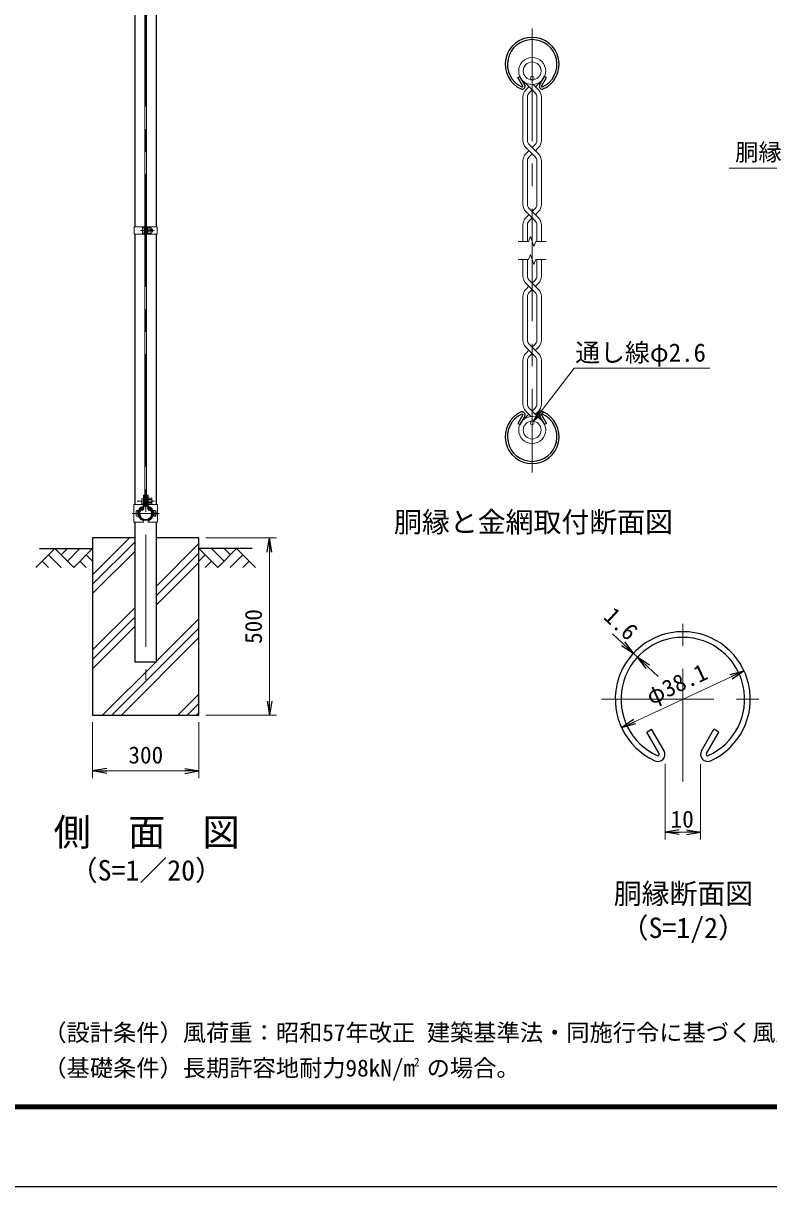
# Model space of a CAD drawing. Units: millimetres, scale not verified, with parts at other scales. Extents: x -4200 to 4200, y -2970 to 2970.
# Drawn here: x -389 to 1714, y -2970 to 312 of the extents above; entities that cross this region are included whole.
import ezdxf
from ezdxf.enums import TextEntityAlignment as Align

# ---------------------------------------------------------------- set-up
doc = ezdxf.new("R2010")
doc.units = ezdxf.units.MM
doc.header["$LTSCALE"] = 10
doc.linetypes.add('USER1', pattern=[50.8, 31.75, -6.35, 6.35, -6.35])
for name, color, linetype, lineweight in [('0-0_D-TTL-TXT', 7, 'Continuous', 25), ('0-3_D-STR1', 1, 'Continuous', 25), ('0-4_D-STR3', 3, 'Continuous', 13), ('0-5_D-BMK', 2, 'USER1', 13), ('0-6_D-STR-DIM', 7, 'Continuous', 13), ('0-7_D-STR-TXT', 7, 'Continuous', 13), ('0-A_D-STR2', 7, 'Continuous', 13), ('0-B_D-STR4', 7, 'Continuous', 25), ('0-C_D-BGD', 7, 'Continuous', 25), ('0-D_D-DCR-HCH', 7, 'Continuous', 13), ('0-E_D-TTL', 7, 'Continuous', 25)]:
    doc.layers.add(name, color=color, linetype=linetype, lineweight=lineweight)
doc.layers.add('0-8_0', color=7, linetype='Continuous')
doc.styles.add('ＭＳ ゴシック', font='')
doc.styles.get('ＭＳ ゴシック').set_extended_font_data('MS Gothic')

# ---------------------------------------------------------------- blocks, each defined once
blk = doc.blocks.new('_Open')
at = {"layer": '0-8_0'}
blk.add_line((-10, 1.667), (0, 0), dxfattribs=at)
blk.add_lwpolyline([(-10, -1.667), (0, 0), (-10, 0)], dxfattribs=at)

msp = doc.modelspace()

# ---------------------------------------------------------------- linework, layer by layer
at = {"layer": '0-3_D-STR1'}
for p, q in [((-73.72, -262.5), (-73.72, 532.5)), ((-13.22, -262.5), (-13.22, 532.5)), ((1006.23, 158.69), (1011.79, 161.9)), ((1020.27, 134.38), (1006.23, 158.69)), ((1025.83, 137.59), (1011.79, 161.9)), ((1068.1, 137.59), (1082.14, 161.9)), ((1073.66, 134.38), (1087.7, 158.69)), ((1087.7, 158.69), (1082.14, 161.9)), ((-73.72, -1045.95), (-73.72, -283.5)), ((-13.22, -1045.95), (-13.22, -283.5)), ((1020.27, -792.9), (1006.23, -817.21)), ((1006.23, -817.21), (1011.79, -820.42)), ((1025.83, -796.11), (1011.79, -820.42)), ((1068.1, -796.11), (1082.14, -820.42)), ((1073.66, -792.9), (1087.7, -817.21)), ((1087.7, -817.21), (1082.14, -820.42)), ((-50.15, -1055.62), (-53.65, -1061.7)), ((-53.65, -1061.7), (-52.27, -1062.5)), ((-48.76, -1056.42), (-52.27, -1062.5)), ((-38.19, -1056.42), (-34.68, -1062.5)), ((-36.8, -1055.62), (-33.29, -1061.7)), ((-33.29, -1061.7), (-34.68, -1062.5)), ((-73.72, -1490), (-73.72, -1095.95)), ((-13.22, -1490), (-13.22, -1095.95)), ((-13.22, -1490), (-73.72, -1490)), ((1370.14, -1687.45), (1384.03, -1679.43)), ((1405.23, -1748.23), (1370.14, -1687.45)), ((1419.12, -1740.21), (1384.03, -1679.43)), ((1524.81, -1740.21), (1559.9, -1679.43)), ((1538.7, -1748.23), (1573.79, -1687.45)), ((1573.79, -1687.45), (1559.9, -1679.43))]:
    msp.add_line(p, q, dxfattribs=at)
for centre, radius, start, end in [((1046.97, 195.7), 76.2, 294.32478, 245.67522), ((1046.97, 195.7), 69.78, 294.32478, 245.67522), ((1018.88, 133.58), 8.02, 245.67522, 30), ((1018.88, 133.58), 1.6, 245.67522, 30), ((1075.05, 133.58), 8.02, 150, 294.32478), ((1075.05, 133.58), 1.6, 150, 294.32478), ((1046.97, -854.22), 76.2, 114.32478, 65.67522), ((1018.88, -792.1), 8.02, 330, 114.32478), ((1075.05, -792.1), 8.02, 65.67522, 210), ((1046.97, -854.22), 69.78, 114.32478, 65.67522), ((1018.88, -792.1), 1.6, 330, 114.32478), ((1075.05, -792.1), 1.6, 65.67522, 210), ((-43.47, -1070.95), 19.05, 114.32478, 65.67522), ((-43.47, -1070.95), 17.45, 114.32478, 65.67522), ((-50.49, -1055.42), 2, 330, 114.32478), ((-50.49, -1055.42), 0.401, 330, 114.32478), ((-36.45, -1055.42), 2, 65.67522, 210), ((-36.45, -1055.42), 0.401, 65.67522, 210), ((1471.97, -1594.92), 190.5, 294.32478, 245.67522), ((1471.97, -1594.92), 174.46, 294.32478, 245.67522), ((1401.76, -1750.23), 20.05, 245.67522, 30), ((1401.76, -1750.23), 4.01, 245.67522, 30), ((1542.17, -1750.23), 20.05, 150, 294.32478), ((1542.17, -1750.23), 4.01, 150, 294.32478)]:
    msp.add_arc(centre, radius, start, end, dxfattribs=at)
at = {"layer": '0-4_D-STR3'}
for p, q in [((-45.72, 1320.95), (-45.72, -1050.95)), ((-41.22, 1320.95), (-41.22, -1050.95)), ((-76.02, -262.5), (-76.02, -283.5)), ((-45.72, -262.5), (-76.02, -262.5)), ((-48.02, -262.5), (-48.02, -283.5)), ((-41.22, -262.5), (-10.92, -262.5)), ((-38.92, -262.5), (-38.92, -283.5)), ((-10.92, -262.5), (-10.92, -283.5)), ((-45.72, -283.5), (-76.02, -283.5)), ((-52.82, -266.5), (-52.82, -279.5)), ((-48.02, -265), (-48.02, -281)), ((-41.22, -283.5), (-10.92, -283.5)), ((-28.92, -264.9), (-38.92, -264.9)), ((-38.92, -264.9), (-38.92, -281.1)), ((-28.92, -268.95), (-38.92, -268.95)), ((-28.92, -277.05), (-38.92, -277.05)), ((-28.92, -281.1), (-38.92, -281.1)), ((-27.92, -266.77), (-27.92, -279.11)), ((-27.92, -269), (-24.02, -269)), ((-27.92, -269.68), (-23.7, -269.68)), ((-27.92, -276.32), (-23.7, -276.32)), ((-27.92, -277), (-24.02, -277)), ((-24.02, -269), (-24.02, -277)), ((-77.12, -1045.95), (-49.97, -1045.95)), ((-77.12, -1045.95), (-77.12, -1095.95)), ((-54.77, -1029.45), (-54.77, -1042.45)), ((-49.97, -1018.95), (-49.97, -1048.52)), ((-49.97, -1018.95), (-47.67, -1018.95)), ((-47.67, -1018.95), (-47.67, -1048.52)), ((-45.97, -1030.63), (-47.67, -1030.63)), ((-45.97, -1041.27), (-47.67, -1041.27)), ((-45.97, -1030.63), (-45.97, -1041.27)), ((-45.97, -1031.95), (-45.72, -1031.95)), ((-45.97, -1039.95), (-45.72, -1039.95)), ((-41.22, -1031.95), (-39.27, -1031.95)), ((-41.22, -1039.95), (-39.27, -1039.95)), ((-39.27, -1018.95), (-39.27, -1048.52)), ((-39.27, -1018.95), (-36.97, -1018.95)), ((-36.97, -1018.95), (-36.97, -1048.52)), ((-26.97, -1027.85), (-36.97, -1027.85)), ((-26.97, -1031.9), (-36.97, -1031.9)), ((-36.97, -1031.95), (-36.77, -1031.95)), ((-36.97, -1039.95), (-36.77, -1039.95)), ((-26.97, -1040), (-36.97, -1040)), ((-26.97, -1044.05), (-36.97, -1044.05)), ((-36.97, -1045.95), (-9.82, -1045.95)), ((-25.97, -1029.72), (-25.97, -1042.06)), ((-25.97, -1031.95), (-25.97, -1039.95)), ((-25.97, -1032.63), (-25.65, -1032.63)), ((-25.97, -1039.27), (-25.65, -1039.27)), ((-9.82, -1045.95), (-9.82, -1095.95)), ((-70.27, -1064.45), (-70.27, -1077.45)), ((-65.47, -1062.95), (-65.47, -1078.95)), ((-65.11, -1066.95), (-65.47, -1066.95)), ((-65.11, -1074.95), (-65.47, -1074.95)), ((-45.72, -1050.95), (-41.22, -1050.95)), ((-21.47, -1066.95), (-21.84, -1066.95)), ((-21.47, -1074.95), (-21.84, -1074.95)), ((-15.97, -1062.85), (-21.47, -1062.85)), ((-21.47, -1062.85), (-21.47, -1079.05)), ((-15.97, -1066.9), (-21.47, -1066.9)), ((-15.97, -1075), (-21.47, -1075)), ((-15.97, -1079.05), (-21.47, -1079.05)), ((-14.97, -1064.72), (-14.97, -1077.06)), ((-14.97, -1066.95), (-14.47, -1066.95)), ((-14.97, -1066.95), (-14.47, -1066.95)), ((-14.97, -1067.63), (-14.15, -1067.63)), ((-14.97, -1074.27), (-14.15, -1074.27)), ((-14.97, -1074.95), (-14.47, -1074.95)), ((-14.97, -1074.95), (-14.47, -1074.95)), ((-14.47, -1066.95), (-14.47, -1074.95)), ((-77.12, -1095.95), (-50.17, -1095.95)), ((-50.17, -1089.48), (-50.95, -1091.64)), ((-50.17, -1089.48), (-50.17, -1095.95)), ((-36.77, -1089.48), (-36.77, -1095.95)), ((-36.77, -1089.48), (-35.99, -1091.64)), ((-36.77, -1095.95), (-9.82, -1095.95))]:
    msp.add_line(p, q, dxfattribs=at)
for centre in [(1046.96, 157.11), (1046.96, -815.63)]:
    msp.add_circle(centre, 5.2, dxfattribs=at)
for centre, radius, start, end in [((-30.46, -266.93), 2.54, 307.21089, 52.78911), ((-36.62, -273), 8.7, 332.26063, 27.73937), ((-30.47, -279.08), 2.55, 307.42505, 52.57495), ((-31.52, -273), 8.5, 331.92751, 28.07249), ((-51.97, -1048.52), 2, 297.27961, 0), ((-51.97, -1048.52), 4.3, 294.96438, 0), ((-34.97, -1048.52), 4.3, 180, 245.03562), ((-34.97, -1048.52), 2, 180, 242.72039), ((-28.51, -1029.88), 2.54, 307.21089, 52.78911), ((-34.67, -1035.95), 8.7, 332.26063, 27.73937), ((-28.52, -1042.03), 2.55, 307.42505, 52.57495), ((-33.47, -1035.95), 8.5, 331.92751, 28.07249), ((-43.47, -1070.95), 22, 110.1633, 250.11694), ((-43.47, -1070.95), 19.7, 109.83718, 250.11694), ((-43.47, -1070.95), 19.7, 289.88306, 70.16282), ((-43.47, -1070.95), 22, 289.88306, 69.8367), ((-17.51, -1064.88), 2.54, 307.21089, 52.78911), ((-23.67, -1070.95), 8.7, 332.26063, 27.73937), ((-17.52, -1077.03), 2.55, 307.42505, 52.57495), ((-21.97, -1070.95), 8.5, 331.92751, 28.07249)]:
    msp.add_arc(centre, radius, start, end, dxfattribs=at)
for centre, start_param, end_param in [((-48.02, -266.5), 1.5707963, 3.1415927), ((-48.02, -279.5), 3.1415927, 4.712389), ((-49.97, -1029.45), 1.5707963, 3.1415927), ((-49.97, -1042.45), 3.1415927, 4.712389), ((-65.47, -1064.45), 1.5707963, 3.1415927), ((-65.47, -1077.45), 3.1415927, 4.712389)]:
    msp.add_ellipse(centre, major_axis=(4.8, 0), ratio=0.3125, start_param=start_param, end_param=end_param, dxfattribs=at)
at = {"layer": '0-5_D-BMK'}
for p, q in [((-43.47, 1410), (-43.47, -1540)), ((1046.96, 296.9), (1046.96, -955.42)), ((-58.02, -273), (-19.42, -273)), ((-67.91, -1035.95), (-19.03, -1035.95)), ((-81.44, -1070.95), (-5.5, -1070.95)), ((1471.97, -1826.73), (1471.97, -1365.18)), ((1242.23, -1594.92), (1701.71, -1594.92))]:
    msp.add_line(p, q, dxfattribs=at)
at = {"layer": '0-6_D-STR-DIM'}
for p, q in [((1041.83, -290.16), (1036.7, -304.26)), ((1052.1, -318.36), (1041.83, -290.16)), ((1007.83, -304.26), (1036.7, -304.26)), ((1057.23, -304.26), (1052.1, -318.36)), ((1057.23, -304.26), (1086.1, -304.26)), ((1007.83, -354.26), (1036.7, -354.26)), ((1041.83, -340.16), (1036.7, -354.26)), ((1052.1, -368.35), (1041.83, -340.16)), ((1057.23, -354.26), (1052.1, -368.35)), ((1057.23, -354.26), (1086.1, -354.26)), ((126.53, -1140), (325.54, -1140)), ((305.54, -1600), (305.54, -1180)), ((1303.08, -1438.05), (1273.77, -1410.83)), ((1344.14, -1476.19), (1332.39, -1465.27)), ((1373.45, -1503.41), (1402.76, -1530.63)), ((1335.57, -1658.52), (1608.37, -1531.32)), ((126.53, -1640), (325.54, -1640)), ((-193.47, -1660), (-193.47, -1817.32)), ((106.53, -1660), (106.53, -1817.32)), ((-153.47, -1797.32), (66.53, -1797.32)), ((1421.97, -1777.49), (1421.97, -1990.29)), ((1521.97, -1777.49), (1521.97, -1990.29)), ((1461.97, -1970.29), (1481.97, -1970.29))]:
    msp.add_line(p, q, dxfattribs=at)
at = {"layer": '0-7_D-STR-TXT'}
for points in [[(1602.94, -96.68), (1769.96, -96.68), (1811.95, -203.55)], [(1547.84, -661.4), (1165.91, -661.4), (1051.36, -809.93)]]:
    msp.add_lwpolyline(points, dxfattribs=at)
at = {"layer": '0-A_D-STR2'}
for p, q in [((1046.96, 123.64), (1023.24, 147.37)), ((1029.08, 123.9), (1037.89, 132.72)), ((1064.85, 123.9), (1049.59, 139.17)), ((1056.04, 132.72), (1070.69, 147.37)), ((1020.88, 104.1), (1020.88, -19.14)), ((1033.71, 103.1), (1033.71, -18.14)), ((1038.86, 115.54), (1046.96, 123.64)), ((1055.07, 115.54), (1046.96, 123.64)), ((1060.22, 103.1), (1060.22, -18.14)), ((1073.05, 104.1), (1073.05, -19.14)), ((1064.85, -56.57), (1038.86, -30.58)), ((1055.07, -30.58), (1046.96, -38.68)), ((1046.96, -56.83), (1029.08, -38.94)), ((1037.89, -47.76), (1029.08, -56.57)), ((1029.08, -56.57), (1037.89, -47.76)), ((1038.86, -64.93), (1046.96, -56.83)), ((1055.07, -64.93), (1046.96, -56.83)), ((1064.85, -38.94), (1056.04, -47.76)), ((1020.88, -76.37), (1020.88, -199.62)), ((1033.71, -77.38), (1033.71, -198.61)), ((1060.22, -77.38), (1060.22, -198.61)), ((1073.05, -76.37), (1073.05, -199.62)), ((1046.96, -237.31), (1029.08, -219.42)), ((1037.89, -228.23), (1029.08, -237.04)), ((1029.08, -237.04), (1037.89, -228.23)), ((1064.85, -237.04), (1038.86, -211.05)), ((1055.07, -211.05), (1046.96, -219.16)), ((1064.85, -219.42), (1056.04, -228.23)), ((1020.88, -256.84), (1020.88, -304.26)), ((1033.71, -257.85), (1033.71, -304.26)), ((1038.86, -245.41), (1046.96, -237.31)), ((1055.07, -245.41), (1046.96, -237.31)), ((1060.22, -257.85), (1060.22, -304.26)), ((1073.05, -256.84), (1073.05, -304.26)), ((1020.88, -401.67), (1020.88, -354.26)), ((1033.71, -400.67), (1033.71, -354.26)), ((1060.22, -400.67), (1060.22, -354.26)), ((1073.05, -401.67), (1073.05, -354.26)), ((1055.07, -447.46), (1029.08, -421.47)), ((1064.85, -439.1), (1038.86, -413.11)), ((1055.07, -413.11), (1046.96, -421.21)), ((1064.85, -421.47), (1056.04, -430.29)), ((1020.88, -582.15), (1020.88, -458.9)), ((1037.89, -430.29), (1029.08, -439.1)), ((1046.96, -439.36), (1038.86, -447.46)), ((1073.05, -582.15), (1073.05, -458.9)), ((1033.71, -581.14), (1033.71, -459.91)), ((1060.22, -581.14), (1060.22, -459.91)), ((1055.07, -627.94), (1029.08, -601.95)), ((1037.89, -610.76), (1029.08, -619.57)), ((1064.85, -619.57), (1038.86, -593.58)), ((1046.96, -619.84), (1038.86, -627.94)), ((1055.07, -593.58), (1046.96, -601.69)), ((1064.85, -601.95), (1056.04, -610.76)), ((1020.88, -762.62), (1020.88, -639.37)), ((1033.71, -761.61), (1033.71, -640.38)), ((1060.22, -761.61), (1060.22, -640.38)), ((1073.05, -762.62), (1073.05, -639.37)), ((1029.08, -782.42), (1044.34, -797.69)), ((1038.86, -774.06), (1070.69, -805.89)), ((1055.07, -774.06), (1046.96, -782.16)), ((1064.85, -782.42), (1056.04, -791.23)), ((1037.89, -791.23), (1023.24, -805.89))]:
    msp.add_line(p, q, dxfattribs=at)
for centre, radius in [((1046.96, 177.18), 38.1), ((1046.96, 177.18), 25.27), ((1046.96, -835.7), 38.1), ((1046.96, -835.7), 25.27)]:
    msp.add_circle(centre, radius, dxfattribs=at)
for centre, radius, start, end in [((1048.88, 104.1), 28, 135, 180), ((1048.88, 104.1), 15.2, 131.19984, 183.80396), ((1045.05, 104.1), 15.2, 356.19604, 48.80016), ((1045.05, 104.1), 28, 0, 45), ((1048.88, -19.14), 28, 180, 225), ((1048.88, -19.14), 15.2, 176.19604, 228.80016), ((1045.05, -19.14), 15.2, 311.19984, 3.80396), ((1045.05, -19.14), 28, 315, 0), ((1048.88, -76.37), 28, 135, 180), ((1048.88, -76.37), 15.2, 131.19984, 183.80396), ((1045.05, -76.37), 15.2, 356.19604, 48.80016), ((1045.05, -76.37), 28, 0, 45), ((1048.88, -199.62), 28, 180, 225), ((1048.88, -199.62), 15.2, 176.19604, 228.80016), ((1045.05, -199.62), 15.2, 311.19984, 3.80396), ((1045.05, -199.62), 28, 315, 0), ((1048.88, -256.84), 28, 135, 180), ((1048.88, -256.84), 15.2, 131.19984, 183.80396), ((1045.05, -256.84), 15.2, 356.19604, 48.80016), ((1045.05, -256.84), 28, 0, 45), ((1048.88, -401.67), 28, 180, 225), ((1048.88, -401.67), 15.2, 176.19604, 228.80016), ((1045.05, -401.67), 15.2, 311.19984, 3.80396), ((1045.05, -401.67), 28, 315, 0), ((1048.88, -458.9), 28, 135, 180), ((1048.88, -458.9), 15.2, 131.19984, 183.80396), ((1045.05, -458.9), 15.2, 356.19604, 48.80016), ((1045.05, -458.9), 28, 0, 45), ((1048.88, -582.15), 28, 180, 225), ((1048.88, -582.15), 15.2, 176.19604, 228.80016), ((1045.05, -582.15), 15.2, 311.19984, 3.80396), ((1045.05, -582.15), 28, 315, 0), ((1048.88, -639.37), 28, 135, 180), ((1045.05, -639.37), 28, 0, 45), ((1048.88, -639.37), 15.2, 131.19984, 183.80396), ((1045.05, -639.37), 15.2, 356.19604, 48.80016), ((1048.88, -762.62), 28, 180, 225), ((1048.88, -762.62), 15.2, 176.19604, 228.80016), ((1045.05, -762.62), 15.2, 311.19984, 3.80396), ((1045.05, -762.62), 28, 315, 0)]:
    msp.add_arc(centre, radius, start, end, dxfattribs=at)
at = {"layer": '0-B_D-STR4'}
for p, q in [((-73.72, -1140), (-193.47, -1140)), ((106.53, -1140), (-13.22, -1140))]:
    msp.add_line(p, q, dxfattribs=at)
msp.add_lwpolyline([(-193.47, -1140), (-193.47, -1640), (106.53, -1640), (106.53, -1140)], dxfattribs=at)
at = {"layer": '0-C_D-BGD'}
for p, q in [((-343.47, -1170), (-193.47, -1170)), ((256.53, -1170), (106.53, -1170))]:
    msp.add_line(p, q, dxfattribs=at)
at = {"layer": '0-D_D-DCR-HCH'}
for p, q in [((-193.47, -1243.89), (-89.58, -1140)), ((-299.9, -1170), (-353.11, -1223.21)), ((-299.9, -1170), (-246.68, -1223.21)), ((-282.16, -1187.74), (-264.42, -1170)), ((-264.42, -1205.47), (-228.95, -1170)), ((-246.68, -1223.21), (-193.47, -1170)), ((-193.47, -1270.41), (-73.72, -1150.66)), ((-193.47, -1296.92), (-73.72, -1177.17)), ((-13.22, -1275.77), (106.53, -1156.02)), ((159.74, -1223.21), (106.53, -1170)), ((177.48, -1205.47), (142, -1170)), ((212.95, -1170), (159.74, -1223.21)), ((195.31, -1187.83), (177.48, -1170)), ((212.95, -1170), (266.16, -1223.21)), ((-335.37, -1205.47), (-317.55, -1223.21)), ((-317.63, -1187.74), (-282, -1223.21)), ((-228.95, -1205.47), (-211.13, -1223.21)), ((-211.21, -1187.74), (-193.47, -1205.39)), ((-13.22, -1302.29), (106.53, -1182.54)), ((-13.22, -1328.81), (106.53, -1209.06)), ((124.27, -1187.74), (106.53, -1205.39)), ((142, -1205.47), (124.18, -1223.21)), ((230.69, -1187.74), (195.05, -1223.21)), ((248.43, -1205.47), (230.61, -1223.21)), ((-193.47, -1456.02), (-73.72, -1336.27)), ((-193.47, -1482.54), (-73.72, -1362.79)), ((-13.22, -1487.91), (106.53, -1368.16)), ((-193.47, -1509.06), (-73.72, -1389.31)), ((-138.8, -1640), (106.53, -1394.67)), ((-112.28, -1640), (106.53, -1421.19)), ((-165.32, -1640), (-15.32, -1490)), ((46.82, -1640), (106.53, -1580.29)), ((73.33, -1640), (106.53, -1606.8)), ((99.85, -1640), (106.53, -1633.32))]:
    msp.add_line(p, q, dxfattribs=at)
at = {"layer": '0-E_D-TTL', "color": 2}
msp.add_lwpolyline([(-4200, 2970), (4200, 2970), (4200, -2970), (-4200, -2970)], close=True, dxfattribs=at)
at = {"layer": '0-E_D-TTL'}
for points in [[(-3930, 2750), (3930, 2750), (3930, -2750), (-3930, -2750)], [(-3927.5, 2747.5), (3927.5, 2747.5), (3927.5, -2747.5), (-3927.5, -2747.5)], [(-3925, 2745), (3925, 2745), (3925, -2745), (-3925, -2745)], [(-3922.5, 2742.5), (3922.5, 2742.5), (3922.5, -2742.5), (-3922.5, -2742.5)], [(-3920, 2740), (3920, 2740), (3920, -2740), (-3920, -2740)]]:
    msp.add_lwpolyline(points, close=True, dxfattribs=at)

# ---------------------------------------------------------------- block references
at = {"layer": '0-6_D-STR-DIM', "xscale": 4, "yscale": 4}
for p, rotation in [((305.54, -1140), 90), ((1332.39, -1465.27), 317.11285), ((1344.14, -1476.19), 137.11285), ((1644.62, -1514.41), 24.99865), ((305.54, -1640), 270), ((1299.31, -1675.42), 204.99865), ((-193.47, -1797.32), 180), ((1421.97, -1970.29), 180)]:
    msp.add_blockref('_Open', p, dxfattribs=dict(at, rotation=rotation))
for p in [(106.53, -1797.32), (1521.97, -1970.29)]:
    msp.add_blockref('_Open', p, dxfattribs=at)
at = {"layer": '0-7_D-STR-TXT', "xscale": 4, "yscale": 4, "rotation": 232.35992}
msp.add_blockref('_Open', (1050.14, -811.51), dxfattribs=at)

# ---------------------------------------------------------------- texts
at = {"layer": '0-0_D-TTL-TXT', "style": 'ＭＳ ゴシック'}
for s, height, p in [('胴縁と金網取付断面図', 57.7, (657.12, -1141.36)), ('側\u3000面\u3000図', 76.98, (-303.37, -2031.61)), ('（S=1／20）', 57.7, (-257.89, -2123.59)), ('胴縁断面図', 57.7, (1277.04, -2189.56)), ('（S=1/2）', 57.7, (1296.53, -2285.75)), ('（設計条件）風荷重：昭和57年改正 建築基準法・同施行令に基づく風圧力に準拠。', 48.09, (-332.45, -2573.6)), ('（基礎条件）長期許容地耐力98kN/m の場合。', 48.09, (-332.45, -2673.6)), ('2', 24.05, (713.02, -2637.79))]:
    msp.add_text(s, height=height, dxfattribs=at).set_placement(p, align=Align.BOTTOM_LEFT)
at = {"layer": '0-6_D-STR-DIM', "style": 'ＭＳ ゴシック'}
for s, rotation, p in [('500', 90, (298.79, -1438.88)), ('1.6', 317.113, (1235.6, -1376.59)), ('φ38.1', 24.999, (1388.91, -1625.22))]:
    msp.add_text(s, height=48.09, rotation=rotation, dxfattribs=at).set_placement(p, align=Align.BOTTOM_LEFT)
for s, p in [('300', (-92.35, -1790.57)), ('10', (1437.57, -1971.54))]:
    msp.add_text(s, height=48.09, dxfattribs=at).set_placement(p, align=Align.BOTTOM_LEFT)
at = {"layer": '0-7_D-STR-TXT', "style": 'ＭＳ ゴシック'}
for s, height, p in [('胴縁', 48.09, (1619.87, -90.39)), ('通し線φ2.6', 51.45, (1168.51, -658.29))]:
    msp.add_text(s, height=height, dxfattribs=at).set_placement(p, align=Align.BOTTOM_LEFT)

doc.saveas('drawing.dxf')
